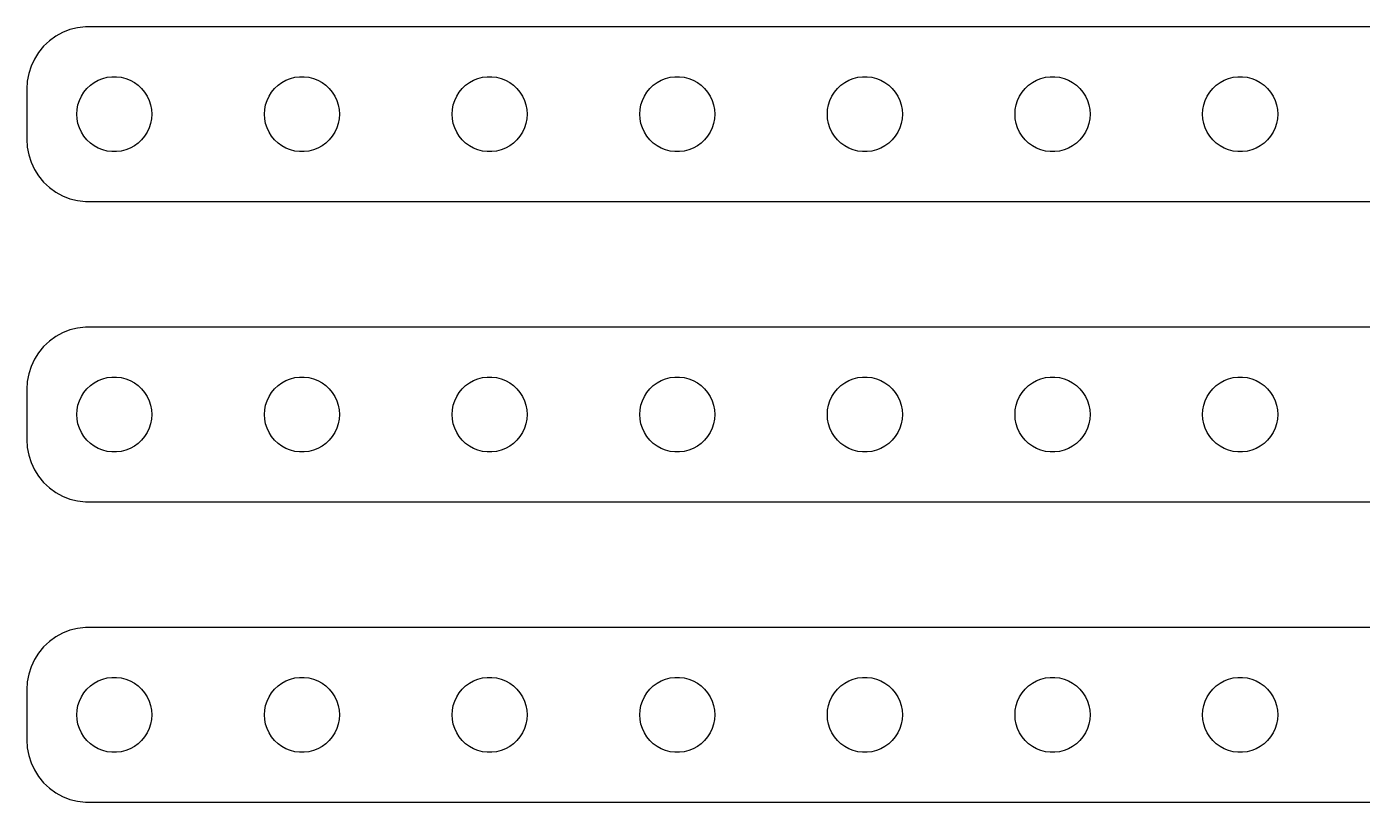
# Model space of a CAD drawing. Header units: metres. Extents: x -112 to 112, y 113 to 223.
# Drawn here: x -112 to -5.2, y 161 to 223 of the extents above; entities that cross this region are included whole.
import ezdxf

# ---------------------------------------------------------------- set-up
doc = ezdxf.new("R2010")
doc.units = ezdxf.units.M

msp = doc.modelspace()

# ---------------------------------------------------------------- linework, layer by layer
for p, q in [((-109.679, 222.222), (-110.187, 221.853)), ((-109.129, 222.524), (-109.679, 222.222)), ((-108.545, 222.755), (-109.129, 222.524)), ((-107.937, 222.911), (-108.545, 222.755)), ((-107.314, 222.99), (-107.937, 222.911)), ((107.314, 222.99), (-107.314, 222.99)), ((-110.645, 221.423), (-111.045, 220.939)), ((-110.187, 221.853), (-110.645, 221.423)), ((-111.382, 220.409), (-111.649, 219.841)), ((-111.045, 220.939), (-111.382, 220.409)), ((-111.843, 219.243), (-111.961, 218.627)), ((-111.649, 219.841), (-111.843, 219.243)), ((-105.927, 218.853), (-105.562, 218.947)), ((-105.562, 218.947), (-105.188, 218.994)), ((-105.188, 218.994), (-104.812, 218.994)), ((-104.812, 218.994), (-104.438, 218.947)), ((-104.438, 218.947), (-104.073, 218.853)), ((-90.927, 218.853), (-90.5621, 218.947)), ((-90.5621, 218.947), (-90.1884, 218.994)), ((-90.1884, 218.994), (-89.8116, 218.994)), ((-89.8116, 218.994), (-89.4379, 218.947)), ((-89.4379, 218.947), (-89.073, 218.853)), ((-75.927, 218.853), (-75.5621, 218.947)), ((-75.5621, 218.947), (-75.1884, 218.994)), ((-75.1884, 218.994), (-74.8116, 218.994)), ((-74.8116, 218.994), (-74.4379, 218.947)), ((-74.4379, 218.947), (-74.073, 218.853)), ((-60.927, 218.853), (-60.5621, 218.947)), ((-60.5621, 218.947), (-60.1884, 218.994)), ((-60.1884, 218.994), (-59.8116, 218.994)), ((-59.8116, 218.994), (-59.4379, 218.947)), ((-59.4379, 218.947), (-59.0729, 218.853)), ((-45.927, 218.853), (-45.5621, 218.947)), ((-45.5621, 218.947), (-45.1884, 218.994)), ((-45.1884, 218.994), (-44.8116, 218.994)), ((-44.8116, 218.994), (-44.4379, 218.947)), ((-44.4379, 218.947), (-44.0729, 218.853)), ((-30.927, 218.853), (-30.5621, 218.947)), ((-30.5621, 218.947), (-30.1884, 218.994)), ((-30.1884, 218.994), (-29.8116, 218.994)), ((-29.8116, 218.994), (-29.4379, 218.947)), ((-29.4379, 218.947), (-29.0729, 218.853)), ((-15.927, 218.853), (-15.5621, 218.947)), ((-15.5621, 218.947), (-15.1884, 218.994)), ((-15.1884, 218.994), (-14.8116, 218.994)), ((-14.8116, 218.994), (-14.4379, 218.947)), ((-14.4379, 218.947), (-14.0729, 218.853)), ((-111.961, 218.627), (-112, 218)), ((-112, 218), (-112, 214)), ((-107.427, 217.763), (-107.187, 218.054)), ((-107.187, 218.054), (-106.912, 218.312)), ((-106.912, 218.312), (-106.607, 218.533)), ((-106.607, 218.533), (-106.277, 218.714)), ((-106.277, 218.714), (-105.927, 218.853)), ((-104.073, 218.853), (-103.723, 218.714)), ((-103.723, 218.714), (-103.393, 218.533)), ((-103.393, 218.533), (-103.088, 218.312)), ((-103.088, 218.312), (-102.813, 218.054)), ((-102.813, 218.054), (-102.573, 217.763)), ((-92.427, 217.763), (-92.1869, 218.054)), ((-92.1869, 218.054), (-91.9123, 218.312)), ((-91.9123, 218.312), (-91.6075, 218.533)), ((-91.6075, 218.533), (-91.2773, 218.714)), ((-91.2773, 218.714), (-90.927, 218.853)), ((-89.073, 218.853), (-88.7227, 218.714)), ((-88.7227, 218.714), (-88.3925, 218.533)), ((-88.3925, 218.533), (-88.0877, 218.312)), ((-88.0877, 218.312), (-87.8131, 218.054)), ((-87.8131, 218.054), (-87.573, 217.763)), ((-77.427, 217.763), (-77.1869, 218.054)), ((-77.1869, 218.054), (-76.9123, 218.312)), ((-76.9123, 218.312), (-76.6075, 218.533)), ((-76.6075, 218.533), (-76.2773, 218.714)), ((-76.2773, 218.714), (-75.927, 218.853)), ((-74.073, 218.853), (-73.7227, 218.714)), ((-73.7227, 218.714), (-73.3925, 218.533)), ((-73.3925, 218.533), (-73.0877, 218.312)), ((-73.0877, 218.312), (-72.8131, 218.054)), ((-72.8131, 218.054), (-72.573, 217.763)), ((-62.427, 217.763), (-62.1869, 218.054)), ((-62.1869, 218.054), (-61.9123, 218.312)), ((-61.9123, 218.312), (-61.6075, 218.533)), ((-61.6075, 218.533), (-61.2773, 218.714)), ((-61.2773, 218.714), (-60.927, 218.853)), ((-59.0729, 218.853), (-58.7227, 218.714)), ((-58.7227, 218.714), (-58.3925, 218.533)), ((-58.3925, 218.533), (-58.0877, 218.312)), ((-58.0877, 218.312), (-57.8131, 218.054)), ((-57.8131, 218.054), (-57.5729, 217.763)), ((-47.427, 217.763), (-47.1869, 218.054)), ((-47.1869, 218.054), (-46.9123, 218.312)), ((-46.9123, 218.312), (-46.6075, 218.533)), ((-46.6075, 218.533), (-46.2773, 218.714)), ((-46.2773, 218.714), (-45.927, 218.853)), ((-44.0729, 218.853), (-43.7227, 218.714)), ((-43.7227, 218.714), (-43.3925, 218.533)), ((-43.3925, 218.533), (-43.0877, 218.312)), ((-43.0877, 218.312), (-42.8131, 218.054)), ((-42.8131, 218.054), (-42.5729, 217.763)), ((-32.427, 217.763), (-32.1869, 218.054)), ((-32.1869, 218.054), (-31.9123, 218.312)), ((-31.9123, 218.312), (-31.6075, 218.533)), ((-31.6075, 218.533), (-31.2773, 218.714)), ((-31.2773, 218.714), (-30.927, 218.853)), ((-29.0729, 218.853), (-28.7227, 218.714)), ((-28.7227, 218.714), (-28.3925, 218.533)), ((-28.3925, 218.533), (-28.0877, 218.312)), ((-28.0877, 218.312), (-27.8131, 218.054)), ((-27.8131, 218.054), (-27.5729, 217.763)), ((-17.427, 217.763), (-17.1869, 218.054)), ((-17.1869, 218.054), (-16.9123, 218.312)), ((-16.9123, 218.312), (-16.6075, 218.533)), ((-16.6075, 218.533), (-16.2773, 218.714)), ((-16.2773, 218.714), (-15.927, 218.853)), ((-14.0729, 218.853), (-13.7227, 218.714)), ((-13.7227, 218.714), (-13.3925, 218.533)), ((-13.3925, 218.533), (-13.0877, 218.312)), ((-13.0877, 218.312), (-12.8131, 218.054)), ((-12.8131, 218.054), (-12.5729, 217.763)), ((-107.976, 216.376), (-107.906, 216.746)), ((-107.906, 216.746), (-107.789, 217.104)), ((-107.789, 217.104), (-107.629, 217.445)), ((-107.629, 217.445), (-107.427, 217.763)), ((-102.573, 217.763), (-102.371, 217.445)), ((-102.371, 217.445), (-102.211, 217.104)), ((-102.211, 217.104), (-102.094, 216.746)), ((-102.094, 216.746), (-102.024, 216.376)), ((-92.9763, 216.376), (-92.9057, 216.746)), ((-92.9057, 216.746), (-92.7893, 217.104)), ((-92.7893, 217.104), (-92.6289, 217.445)), ((-92.6289, 217.445), (-92.427, 217.763)), ((-87.573, 217.763), (-87.3711, 217.445)), ((-87.3711, 217.445), (-87.2107, 217.104)), ((-87.2107, 217.104), (-87.0943, 216.746)), ((-87.0943, 216.746), (-87.0237, 216.376)), ((-77.9763, 216.376), (-77.9057, 216.746)), ((-77.9057, 216.746), (-77.7893, 217.104)), ((-77.7893, 217.104), (-77.6289, 217.445)), ((-77.6289, 217.445), (-77.427, 217.763)), ((-72.573, 217.763), (-72.3711, 217.445)), ((-72.3711, 217.445), (-72.2107, 217.104)), ((-72.2107, 217.104), (-72.0943, 216.746)), ((-72.0943, 216.746), (-72.0237, 216.376)), ((-62.9763, 216.376), (-62.9057, 216.746)), ((-62.9057, 216.746), (-62.7893, 217.104)), ((-62.7893, 217.104), (-62.6289, 217.445)), ((-62.6289, 217.445), (-62.427, 217.763)), ((-57.5729, 217.763), (-57.3711, 217.445)), ((-57.3711, 217.445), (-57.2107, 217.104)), ((-57.2107, 217.104), (-57.0942, 216.746)), ((-57.0942, 216.746), (-57.0237, 216.376)), ((-47.9763, 216.376), (-47.9057, 216.746)), ((-47.9057, 216.746), (-47.7893, 217.104)), ((-47.7893, 217.104), (-47.6289, 217.445)), ((-47.6289, 217.445), (-47.427, 217.763)), ((-42.5729, 217.763), (-42.3711, 217.445)), ((-42.3711, 217.445), (-42.2107, 217.104)), ((-42.2107, 217.104), (-42.0942, 216.746)), ((-42.0942, 216.746), (-42.0237, 216.376)), ((-32.9763, 216.376), (-32.9057, 216.746)), ((-32.9057, 216.746), (-32.7893, 217.104)), ((-32.7893, 217.104), (-32.6289, 217.445)), ((-32.6289, 217.445), (-32.427, 217.763)), ((-27.5729, 217.763), (-27.3711, 217.445)), ((-27.3711, 217.445), (-27.2107, 217.104)), ((-27.2107, 217.104), (-27.0942, 216.746)), ((-27.0942, 216.746), (-27.0237, 216.376)), ((-17.9763, 216.376), (-17.9057, 216.746)), ((-17.9057, 216.746), (-17.7893, 217.104)), ((-17.7893, 217.104), (-17.6289, 217.445)), ((-17.6289, 217.445), (-17.427, 217.763)), ((-12.5729, 217.763), (-12.3711, 217.445)), ((-12.3711, 217.445), (-12.2107, 217.104)), ((-12.2107, 217.104), (-12.0942, 216.746)), ((-12.0942, 216.746), (-12.0237, 216.376)), ((-108, 216), (-107.976, 216.376)), ((-107.976, 215.624), (-108, 216)), ((-102.024, 216.376), (-102, 216)), ((-102, 216), (-102.024, 215.624)), ((-93, 216), (-92.9763, 216.376)), ((-92.9763, 215.624), (-93, 216)), ((-87.0237, 216.376), (-87, 216)), ((-87, 216), (-87.0237, 215.624)), ((-78, 216), (-77.9763, 216.376)), ((-77.9763, 215.624), (-78, 216)), ((-72.0237, 216.376), (-72, 216)), ((-72, 216), (-72.0237, 215.624)), ((-63, 216), (-62.9763, 216.376)), ((-62.9763, 215.624), (-63, 216)), ((-57.0237, 216.376), (-57, 216)), ((-57, 216), (-57.0237, 215.624)), ((-48, 216), (-47.9763, 216.376)), ((-47.9763, 215.624), (-48, 216)), ((-42.0237, 216.376), (-42, 216)), ((-42, 216), (-42.0237, 215.624)), ((-33, 216), (-32.9763, 216.376)), ((-32.9763, 215.624), (-33, 216)), ((-27.0237, 216.376), (-27, 216)), ((-27, 216), (-27.0237, 215.624)), ((-18, 216), (-17.9763, 216.376)), ((-17.9763, 215.624), (-18, 216)), ((-12.0237, 216.376), (-12, 216)), ((-12, 216), (-12.0237, 215.624)), ((-107.906, 215.254), (-107.976, 215.624)), ((-107.789, 214.896), (-107.906, 215.254)), ((-107.629, 214.555), (-107.789, 214.896)), ((-102.211, 214.896), (-102.371, 214.555)), ((-102.094, 215.254), (-102.211, 214.896)), ((-102.024, 215.624), (-102.094, 215.254)), ((-92.9057, 215.254), (-92.9763, 215.624)), ((-92.7893, 214.896), (-92.9057, 215.254)), ((-92.6289, 214.555), (-92.7893, 214.896)), ((-87.2107, 214.896), (-87.3711, 214.555)), ((-87.0943, 215.254), (-87.2107, 214.896)), ((-87.0237, 215.624), (-87.0943, 215.254)), ((-77.9057, 215.254), (-77.9763, 215.624)), ((-77.7893, 214.896), (-77.9057, 215.254)), ((-77.6289, 214.555), (-77.7893, 214.896)), ((-72.2107, 214.896), (-72.3711, 214.555)), ((-72.0943, 215.254), (-72.2107, 214.896)), ((-72.0237, 215.624), (-72.0943, 215.254)), ((-62.9057, 215.254), (-62.9763, 215.624)), ((-62.7893, 214.896), (-62.9057, 215.254)), ((-62.6289, 214.555), (-62.7893, 214.896)), ((-57.2107, 214.896), (-57.3711, 214.555)), ((-57.0942, 215.254), (-57.2107, 214.896)), ((-57.0237, 215.624), (-57.0942, 215.254)), ((-47.9057, 215.254), (-47.9763, 215.624)), ((-47.7893, 214.896), (-47.9057, 215.254)), ((-47.6289, 214.555), (-47.7893, 214.896)), ((-42.2107, 214.896), (-42.3711, 214.555)), ((-42.0942, 215.254), (-42.2107, 214.896)), ((-42.0237, 215.624), (-42.0942, 215.254)), ((-32.9057, 215.254), (-32.9763, 215.624)), ((-32.7893, 214.896), (-32.9057, 215.254)), ((-32.6289, 214.555), (-32.7893, 214.896)), ((-27.2107, 214.896), (-27.3711, 214.555)), ((-27.0942, 215.254), (-27.2107, 214.896)), ((-27.0237, 215.624), (-27.0942, 215.254)), ((-17.9057, 215.254), (-17.9763, 215.624)), ((-17.7893, 214.896), (-17.9057, 215.254)), ((-17.6289, 214.555), (-17.7893, 214.896)), ((-12.2107, 214.896), (-12.3711, 214.555)), ((-12.0942, 215.254), (-12.2107, 214.896)), ((-12.0237, 215.624), (-12.0942, 215.254)), ((-112, 214), (-111.961, 213.373)), ((-107.427, 214.237), (-107.629, 214.555)), ((-107.187, 213.946), (-107.427, 214.237)), ((-106.912, 213.688), (-107.187, 213.946)), ((-106.607, 213.467), (-106.912, 213.688)), ((-103.088, 213.688), (-103.393, 213.467)), ((-102.813, 213.946), (-103.088, 213.688)), ((-102.573, 214.237), (-102.813, 213.946)), ((-102.371, 214.555), (-102.573, 214.237)), ((-92.427, 214.237), (-92.6289, 214.555)), ((-92.1869, 213.946), (-92.427, 214.237)), ((-91.9123, 213.688), (-92.1869, 213.946)), ((-91.6075, 213.467), (-91.9123, 213.688)), ((-88.0877, 213.688), (-88.3925, 213.467)), ((-87.8131, 213.946), (-88.0877, 213.688)), ((-87.573, 214.237), (-87.8131, 213.946)), ((-87.3711, 214.555), (-87.573, 214.237)), ((-77.427, 214.237), (-77.6289, 214.555)), ((-77.1869, 213.946), (-77.427, 214.237)), ((-76.9123, 213.688), (-77.1869, 213.946)), ((-76.6075, 213.467), (-76.9123, 213.688)), ((-73.0877, 213.688), (-73.3925, 213.467)), ((-72.8131, 213.946), (-73.0877, 213.688)), ((-72.573, 214.237), (-72.8131, 213.946)), ((-72.3711, 214.555), (-72.573, 214.237)), ((-62.427, 214.237), (-62.6289, 214.555)), ((-62.1869, 213.946), (-62.427, 214.237)), ((-61.9123, 213.688), (-62.1869, 213.946)), ((-61.6075, 213.467), (-61.9123, 213.688)), ((-58.0877, 213.688), (-58.3925, 213.467)), ((-57.8131, 213.946), (-58.0877, 213.688)), ((-57.5729, 214.237), (-57.8131, 213.946)), ((-57.3711, 214.555), (-57.5729, 214.237)), ((-47.427, 214.237), (-47.6289, 214.555)), ((-47.1869, 213.946), (-47.427, 214.237)), ((-46.9123, 213.688), (-47.1869, 213.946)), ((-46.6075, 213.467), (-46.9123, 213.688)), ((-43.0877, 213.688), (-43.3925, 213.467)), ((-42.8131, 213.946), (-43.0877, 213.688)), ((-42.5729, 214.237), (-42.8131, 213.946)), ((-42.3711, 214.555), (-42.5729, 214.237)), ((-32.427, 214.237), (-32.6289, 214.555)), ((-32.1869, 213.946), (-32.427, 214.237)), ((-31.9123, 213.688), (-32.1869, 213.946)), ((-31.6075, 213.467), (-31.9123, 213.688)), ((-28.0877, 213.688), (-28.3925, 213.467)), ((-27.8131, 213.946), (-28.0877, 213.688)), ((-27.5729, 214.237), (-27.8131, 213.946)), ((-27.3711, 214.555), (-27.5729, 214.237)), ((-17.427, 214.237), (-17.6289, 214.555)), ((-17.1869, 213.946), (-17.427, 214.237)), ((-16.9123, 213.688), (-17.1869, 213.946)), ((-16.6075, 213.467), (-16.9123, 213.688)), ((-13.0877, 213.688), (-13.3925, 213.467)), ((-12.8131, 213.946), (-13.0877, 213.688)), ((-12.5729, 214.237), (-12.8131, 213.946)), ((-12.3711, 214.555), (-12.5729, 214.237)), ((-111.961, 213.373), (-111.843, 212.757)), ((-111.843, 212.757), (-111.649, 212.159)), ((-106.277, 213.286), (-106.607, 213.467)), ((-105.927, 213.147), (-106.277, 213.286)), ((-105.562, 213.053), (-105.927, 213.147)), ((-105.188, 213.006), (-105.562, 213.053)), ((-104.812, 213.006), (-105.188, 213.006)), ((-104.438, 213.053), (-104.812, 213.006)), ((-104.073, 213.147), (-104.438, 213.053)), ((-103.723, 213.286), (-104.073, 213.147)), ((-103.393, 213.467), (-103.723, 213.286)), ((-91.2773, 213.286), (-91.6075, 213.467)), ((-90.927, 213.147), (-91.2773, 213.286)), ((-90.5621, 213.053), (-90.927, 213.147)), ((-90.1884, 213.006), (-90.5621, 213.053)), ((-89.8116, 213.006), (-90.1884, 213.006)), ((-89.4379, 213.053), (-89.8116, 213.006)), ((-89.073, 213.147), (-89.4379, 213.053)), ((-88.7227, 213.286), (-89.073, 213.147)), ((-88.3925, 213.467), (-88.7227, 213.286)), ((-76.2773, 213.286), (-76.6075, 213.467)), ((-75.927, 213.147), (-76.2773, 213.286)), ((-75.5621, 213.053), (-75.927, 213.147)), ((-75.1884, 213.006), (-75.5621, 213.053)), ((-74.8116, 213.006), (-75.1884, 213.006)), ((-74.4379, 213.053), (-74.8116, 213.006)), ((-74.073, 213.147), (-74.4379, 213.053)), ((-73.7227, 213.286), (-74.073, 213.147)), ((-73.3925, 213.467), (-73.7227, 213.286)), ((-61.2773, 213.286), (-61.6075, 213.467)), ((-60.927, 213.147), (-61.2773, 213.286)), ((-60.5621, 213.053), (-60.927, 213.147)), ((-60.1884, 213.006), (-60.5621, 213.053)), ((-59.8116, 213.006), (-60.1884, 213.006)), ((-59.4379, 213.053), (-59.8116, 213.006)), ((-59.0729, 213.147), (-59.4379, 213.053)), ((-58.7227, 213.286), (-59.0729, 213.147)), ((-58.3925, 213.467), (-58.7227, 213.286)), ((-46.2773, 213.286), (-46.6075, 213.467)), ((-45.927, 213.147), (-46.2773, 213.286)), ((-45.5621, 213.053), (-45.927, 213.147)), ((-45.1884, 213.006), (-45.5621, 213.053)), ((-44.8116, 213.006), (-45.1884, 213.006)), ((-44.4379, 213.053), (-44.8116, 213.006)), ((-44.0729, 213.147), (-44.4379, 213.053)), ((-43.7227, 213.286), (-44.0729, 213.147)), ((-43.3925, 213.467), (-43.7227, 213.286)), ((-31.2773, 213.286), (-31.6075, 213.467)), ((-30.927, 213.147), (-31.2773, 213.286)), ((-30.5621, 213.053), (-30.927, 213.147)), ((-30.1884, 213.006), (-30.5621, 213.053)), ((-29.8116, 213.006), (-30.1884, 213.006)), ((-29.4379, 213.053), (-29.8116, 213.006)), ((-29.0729, 213.147), (-29.4379, 213.053)), ((-28.7227, 213.286), (-29.0729, 213.147)), ((-28.3925, 213.467), (-28.7227, 213.286)), ((-16.2773, 213.286), (-16.6075, 213.467)), ((-15.927, 213.147), (-16.2773, 213.286)), ((-15.5621, 213.053), (-15.927, 213.147)), ((-15.1884, 213.006), (-15.5621, 213.053)), ((-14.8116, 213.006), (-15.1884, 213.006)), ((-14.4379, 213.053), (-14.8116, 213.006)), ((-14.0729, 213.147), (-14.4379, 213.053)), ((-13.7227, 213.286), (-14.0729, 213.147)), ((-13.3925, 213.467), (-13.7227, 213.286)), ((-111.649, 212.159), (-111.382, 211.591)), ((-111.382, 211.591), (-111.045, 211.061)), ((-111.045, 211.061), (-110.645, 210.577)), ((-110.645, 210.577), (-110.187, 210.147)), ((-110.187, 210.147), (-109.679, 209.778)), ((-109.679, 209.778), (-109.129, 209.476)), ((-109.129, 209.476), (-108.545, 209.245)), ((-108.545, 209.245), (-107.937, 209.089)), ((-107.937, 209.089), (-107.314, 209.01)), ((-107.314, 209.01), (107.314, 209.01)), ((-108.545, 198.755), (-109.129, 198.524)), ((-107.937, 198.911), (-108.545, 198.755)), ((-107.314, 198.99), (-107.937, 198.911)), ((107.314, 198.99), (-107.314, 198.99)), ((-110.187, 197.853), (-110.645, 197.423)), ((-109.679, 198.222), (-110.187, 197.853)), ((-109.129, 198.524), (-109.679, 198.222)), ((-111.045, 196.939), (-111.382, 196.409)), ((-110.645, 197.423), (-111.045, 196.939)), ((-111.649, 195.841), (-111.843, 195.243)), ((-111.382, 196.409), (-111.649, 195.841)), ((-111.961, 194.627), (-112, 194)), ((-111.843, 195.243), (-111.961, 194.627)), ((-107.187, 194.054), (-106.912, 194.312)), ((-106.912, 194.312), (-106.607, 194.533)), ((-106.607, 194.533), (-106.277, 194.714)), ((-106.277, 194.714), (-105.927, 194.853)), ((-105.927, 194.853), (-105.562, 194.947)), ((-105.562, 194.947), (-105.188, 194.994)), ((-105.188, 194.994), (-104.812, 194.994)), ((-104.812, 194.994), (-104.438, 194.947)), ((-104.438, 194.947), (-104.073, 194.853)), ((-104.073, 194.853), (-103.723, 194.714)), ((-103.723, 194.714), (-103.393, 194.533)), ((-103.393, 194.533), (-103.088, 194.312)), ((-103.088, 194.312), (-102.813, 194.054)), ((-92.1869, 194.054), (-91.9123, 194.312)), ((-91.9123, 194.312), (-91.6075, 194.533)), ((-91.6075, 194.533), (-91.2773, 194.714)), ((-91.2773, 194.714), (-90.927, 194.853)), ((-90.927, 194.853), (-90.5621, 194.947)), ((-90.5621, 194.947), (-90.1884, 194.994)), ((-90.1884, 194.994), (-89.8116, 194.994)), ((-89.8116, 194.994), (-89.4379, 194.947)), ((-89.4379, 194.947), (-89.073, 194.853)), ((-89.073, 194.853), (-88.7227, 194.714)), ((-88.7227, 194.714), (-88.3925, 194.533)), ((-88.3925, 194.533), (-88.0877, 194.312)), ((-88.0877, 194.312), (-87.8131, 194.054)), ((-77.1869, 194.054), (-76.9123, 194.312)), ((-76.9123, 194.312), (-76.6075, 194.533)), ((-76.6075, 194.533), (-76.2773, 194.714)), ((-76.2773, 194.714), (-75.927, 194.853)), ((-75.927, 194.853), (-75.5621, 194.947)), ((-75.5621, 194.947), (-75.1884, 194.994)), ((-75.1884, 194.994), (-74.8116, 194.994)), ((-74.8116, 194.994), (-74.4379, 194.947)), ((-74.4379, 194.947), (-74.073, 194.853)), ((-74.073, 194.853), (-73.7227, 194.714)), ((-73.7227, 194.714), (-73.3925, 194.533)), ((-73.3925, 194.533), (-73.0877, 194.312)), ((-73.0877, 194.312), (-72.8131, 194.054)), ((-62.1869, 194.054), (-61.9123, 194.312)), ((-61.9123, 194.312), (-61.6075, 194.533)), ((-61.6075, 194.533), (-61.2773, 194.714)), ((-61.2773, 194.714), (-60.927, 194.853)), ((-60.927, 194.853), (-60.5621, 194.947)), ((-60.5621, 194.947), (-60.1884, 194.994)), ((-60.1884, 194.994), (-59.8116, 194.994)), ((-59.8116, 194.994), (-59.4379, 194.947)), ((-59.4379, 194.947), (-59.0729, 194.853)), ((-59.0729, 194.853), (-58.7227, 194.714)), ((-58.7227, 194.714), (-58.3925, 194.533)), ((-58.3925, 194.533), (-58.0877, 194.312)), ((-58.0877, 194.312), (-57.8131, 194.054)), ((-47.1869, 194.054), (-46.9123, 194.312)), ((-46.9123, 194.312), (-46.6075, 194.533)), ((-46.6075, 194.533), (-46.2773, 194.714)), ((-46.2773, 194.714), (-45.927, 194.853)), ((-45.927, 194.853), (-45.5621, 194.947)), ((-45.5621, 194.947), (-45.1884, 194.994)), ((-45.1884, 194.994), (-44.8116, 194.994)), ((-44.8116, 194.994), (-44.4379, 194.947)), ((-44.4379, 194.947), (-44.0729, 194.853)), ((-44.0729, 194.853), (-43.7227, 194.714)), ((-43.7227, 194.714), (-43.3925, 194.533)), ((-43.3925, 194.533), (-43.0877, 194.312)), ((-43.0877, 194.312), (-42.8131, 194.054)), ((-32.1869, 194.054), (-31.9123, 194.312)), ((-31.9123, 194.312), (-31.6075, 194.533)), ((-31.6075, 194.533), (-31.2773, 194.714)), ((-31.2773, 194.714), (-30.927, 194.853)), ((-30.927, 194.853), (-30.5621, 194.947)), ((-30.5621, 194.947), (-30.1884, 194.994)), ((-30.1884, 194.994), (-29.8116, 194.994)), ((-29.8116, 194.994), (-29.4379, 194.947)), ((-29.4379, 194.947), (-29.0729, 194.853)), ((-29.0729, 194.853), (-28.7227, 194.714)), ((-28.7227, 194.714), (-28.3925, 194.533)), ((-28.3925, 194.533), (-28.0877, 194.312)), ((-28.0877, 194.312), (-27.8131, 194.054)), ((-17.1869, 194.054), (-16.9123, 194.312)), ((-16.9123, 194.312), (-16.6075, 194.533)), ((-16.6075, 194.533), (-16.2773, 194.714)), ((-16.2773, 194.714), (-15.927, 194.853)), ((-15.927, 194.853), (-15.5621, 194.947)), ((-15.5621, 194.947), (-15.1884, 194.994)), ((-15.1884, 194.994), (-14.8116, 194.994)), ((-14.8116, 194.994), (-14.4379, 194.947)), ((-14.4379, 194.947), (-14.0729, 194.853)), ((-14.0729, 194.853), (-13.7227, 194.714)), ((-13.7227, 194.714), (-13.3925, 194.533)), ((-13.3925, 194.533), (-13.0877, 194.312)), ((-13.0877, 194.312), (-12.8131, 194.054)), ((-112, 194), (-112, 190)), ((-107.789, 193.104), (-107.629, 193.445)), ((-107.629, 193.445), (-107.427, 193.763)), ((-107.427, 193.763), (-107.187, 194.054)), ((-102.813, 194.054), (-102.573, 193.763)), ((-102.573, 193.763), (-102.371, 193.445)), ((-102.371, 193.445), (-102.211, 193.104)), ((-92.7893, 193.104), (-92.6289, 193.445)), ((-92.6289, 193.445), (-92.427, 193.763)), ((-92.427, 193.763), (-92.1869, 194.054)), ((-87.8131, 194.054), (-87.573, 193.763)), ((-87.573, 193.763), (-87.3711, 193.445)), ((-87.3711, 193.445), (-87.2107, 193.104)), ((-77.7893, 193.104), (-77.6289, 193.445)), ((-77.6289, 193.445), (-77.427, 193.763)), ((-77.427, 193.763), (-77.1869, 194.054)), ((-72.8131, 194.054), (-72.573, 193.763)), ((-72.573, 193.763), (-72.3711, 193.445)), ((-72.3711, 193.445), (-72.2107, 193.104)), ((-62.7893, 193.104), (-62.6289, 193.445)), ((-62.6289, 193.445), (-62.427, 193.763)), ((-62.427, 193.763), (-62.1869, 194.054)), ((-57.8131, 194.054), (-57.5729, 193.763)), ((-57.5729, 193.763), (-57.3711, 193.445)), ((-57.3711, 193.445), (-57.2107, 193.104)), ((-47.7893, 193.104), (-47.6289, 193.445)), ((-47.6289, 193.445), (-47.427, 193.763)), ((-47.427, 193.763), (-47.1869, 194.054)), ((-42.8131, 194.054), (-42.5729, 193.763)), ((-42.5729, 193.763), (-42.3711, 193.445)), ((-42.3711, 193.445), (-42.2107, 193.104)), ((-32.7893, 193.104), (-32.6289, 193.445)), ((-32.6289, 193.445), (-32.427, 193.763)), ((-32.427, 193.763), (-32.1869, 194.054)), ((-27.8131, 194.054), (-27.5729, 193.763)), ((-27.5729, 193.763), (-27.3711, 193.445)), ((-27.3711, 193.445), (-27.2107, 193.104)), ((-17.7893, 193.104), (-17.6289, 193.445)), ((-17.6289, 193.445), (-17.427, 193.763)), ((-17.427, 193.763), (-17.1869, 194.054)), ((-12.8131, 194.054), (-12.5729, 193.763)), ((-12.5729, 193.763), (-12.3711, 193.445)), ((-12.3711, 193.445), (-12.2107, 193.104)), ((-108, 192), (-107.976, 192.376)), ((-107.976, 192.376), (-107.906, 192.746)), ((-107.906, 192.746), (-107.789, 193.104)), ((-102.211, 193.104), (-102.094, 192.746)), ((-102.094, 192.746), (-102.024, 192.376)), ((-102.024, 192.376), (-102, 192)), ((-93, 192), (-92.9763, 192.376)), ((-92.9763, 192.376), (-92.9057, 192.746)), ((-92.9057, 192.746), (-92.7893, 193.104)), ((-87.2107, 193.104), (-87.0943, 192.746)), ((-87.0943, 192.746), (-87.0237, 192.376)), ((-87.0237, 192.376), (-87, 192)), ((-78, 192), (-77.9763, 192.376)), ((-77.9763, 192.376), (-77.9057, 192.746)), ((-77.9057, 192.746), (-77.7893, 193.104)), ((-72.2107, 193.104), (-72.0943, 192.746)), ((-72.0943, 192.746), (-72.0237, 192.376)), ((-72.0237, 192.376), (-72, 192)), ((-63, 192), (-62.9763, 192.376)), ((-62.9763, 192.376), (-62.9057, 192.746)), ((-62.9057, 192.746), (-62.7893, 193.104)), ((-57.2107, 193.104), (-57.0942, 192.746)), ((-57.0942, 192.746), (-57.0237, 192.376)), ((-57.0237, 192.376), (-57, 192)), ((-48, 192), (-47.9763, 192.376)), ((-47.9763, 192.376), (-47.9057, 192.746)), ((-47.9057, 192.746), (-47.7893, 193.104)), ((-42.2107, 193.104), (-42.0942, 192.746)), ((-42.0942, 192.746), (-42.0237, 192.376)), ((-42.0237, 192.376), (-42, 192)), ((-33, 192), (-32.9763, 192.376)), ((-32.9763, 192.376), (-32.9057, 192.746)), ((-32.9057, 192.746), (-32.7893, 193.104)), ((-27.2107, 193.104), (-27.0942, 192.746)), ((-27.0942, 192.746), (-27.0237, 192.376)), ((-27.0237, 192.376), (-27, 192)), ((-18, 192), (-17.9763, 192.376)), ((-17.9763, 192.376), (-17.9057, 192.746)), ((-17.9057, 192.746), (-17.7893, 193.104)), ((-12.2107, 193.104), (-12.0942, 192.746)), ((-12.0942, 192.746), (-12.0237, 192.376)), ((-12.0237, 192.376), (-12, 192)), ((-107.976, 191.624), (-108, 192)), ((-107.906, 191.254), (-107.976, 191.624)), ((-107.789, 190.896), (-107.906, 191.254)), ((-102.094, 191.254), (-102.211, 190.896)), ((-102.024, 191.624), (-102.094, 191.254)), ((-102, 192), (-102.024, 191.624)), ((-92.9763, 191.624), (-93, 192)), ((-92.9057, 191.254), (-92.9763, 191.624)), ((-92.7893, 190.896), (-92.9057, 191.254)), ((-87.0943, 191.254), (-87.2107, 190.896)), ((-87.0237, 191.624), (-87.0943, 191.254)), ((-87, 192), (-87.0237, 191.624)), ((-77.9763, 191.624), (-78, 192)), ((-77.9057, 191.254), (-77.9763, 191.624)), ((-77.7893, 190.896), (-77.9057, 191.254)), ((-72.0943, 191.254), (-72.2107, 190.896)), ((-72.0237, 191.624), (-72.0943, 191.254)), ((-72, 192), (-72.0237, 191.624)), ((-62.9763, 191.624), (-63, 192)), ((-62.9057, 191.254), (-62.9763, 191.624)), ((-62.7893, 190.896), (-62.9057, 191.254)), ((-57.0942, 191.254), (-57.2107, 190.896)), ((-57.0237, 191.624), (-57.0942, 191.254)), ((-57, 192), (-57.0237, 191.624)), ((-47.9763, 191.624), (-48, 192)), ((-47.9057, 191.254), (-47.9763, 191.624)), ((-47.7893, 190.896), (-47.9057, 191.254)), ((-42.0942, 191.254), (-42.2107, 190.896)), ((-42.0237, 191.624), (-42.0942, 191.254)), ((-42, 192), (-42.0237, 191.624)), ((-32.9763, 191.624), (-33, 192)), ((-32.9057, 191.254), (-32.9763, 191.624)), ((-32.7893, 190.896), (-32.9057, 191.254)), ((-27.0942, 191.254), (-27.2107, 190.896)), ((-27.0237, 191.624), (-27.0942, 191.254)), ((-27, 192), (-27.0237, 191.624)), ((-17.9763, 191.624), (-18, 192)), ((-17.9057, 191.254), (-17.9763, 191.624)), ((-17.7893, 190.896), (-17.9057, 191.254)), ((-12.0942, 191.254), (-12.2107, 190.896)), ((-12.0237, 191.624), (-12.0942, 191.254)), ((-12, 192), (-12.0237, 191.624)), ((-107.629, 190.555), (-107.789, 190.896)), ((-107.427, 190.237), (-107.629, 190.555)), ((-107.187, 189.946), (-107.427, 190.237)), ((-102.573, 190.237), (-102.813, 189.946)), ((-102.371, 190.555), (-102.573, 190.237)), ((-102.211, 190.896), (-102.371, 190.555)), ((-92.6289, 190.555), (-92.7893, 190.896)), ((-92.427, 190.237), (-92.6289, 190.555)), ((-92.1869, 189.946), (-92.427, 190.237)), ((-87.573, 190.237), (-87.8131, 189.946)), ((-87.3711, 190.555), (-87.573, 190.237)), ((-87.2107, 190.896), (-87.3711, 190.555)), ((-77.6289, 190.555), (-77.7893, 190.896)), ((-77.427, 190.237), (-77.6289, 190.555)), ((-77.1869, 189.946), (-77.427, 190.237)), ((-72.573, 190.237), (-72.8131, 189.946)), ((-72.3711, 190.555), (-72.573, 190.237)), ((-72.2107, 190.896), (-72.3711, 190.555)), ((-62.6289, 190.555), (-62.7893, 190.896)), ((-62.427, 190.237), (-62.6289, 190.555)), ((-62.1869, 189.946), (-62.427, 190.237)), ((-57.5729, 190.237), (-57.8131, 189.946)), ((-57.3711, 190.555), (-57.5729, 190.237)), ((-57.2107, 190.896), (-57.3711, 190.555)), ((-47.6289, 190.555), (-47.7893, 190.896)), ((-47.427, 190.237), (-47.6289, 190.555)), ((-47.1869, 189.946), (-47.427, 190.237)), ((-42.5729, 190.237), (-42.8131, 189.946)), ((-42.3711, 190.555), (-42.5729, 190.237)), ((-42.2107, 190.896), (-42.3711, 190.555)), ((-32.6289, 190.555), (-32.7893, 190.896)), ((-32.427, 190.237), (-32.6289, 190.555)), ((-32.1869, 189.946), (-32.427, 190.237)), ((-27.5729, 190.237), (-27.8131, 189.946)), ((-27.3711, 190.555), (-27.5729, 190.237)), ((-27.2107, 190.896), (-27.3711, 190.555)), ((-17.6289, 190.555), (-17.7893, 190.896)), ((-17.427, 190.237), (-17.6289, 190.555)), ((-17.1869, 189.946), (-17.427, 190.237)), ((-12.5729, 190.237), (-12.8131, 189.946)), ((-12.3711, 190.555), (-12.5729, 190.237)), ((-12.2107, 190.896), (-12.3711, 190.555)), ((-112, 190), (-111.961, 189.373)), ((-111.961, 189.373), (-111.843, 188.757)), ((-106.912, 189.688), (-107.187, 189.946)), ((-106.607, 189.467), (-106.912, 189.688)), ((-106.277, 189.286), (-106.607, 189.467)), ((-105.927, 189.147), (-106.277, 189.286)), ((-105.562, 189.053), (-105.927, 189.147)), ((-105.188, 189.006), (-105.562, 189.053)), ((-104.812, 189.006), (-105.188, 189.006)), ((-104.438, 189.053), (-104.812, 189.006)), ((-104.073, 189.147), (-104.438, 189.053)), ((-103.723, 189.286), (-104.073, 189.147)), ((-103.393, 189.467), (-103.723, 189.286)), ((-103.088, 189.688), (-103.393, 189.467)), ((-102.813, 189.946), (-103.088, 189.688)), ((-91.9123, 189.688), (-92.1869, 189.946)), ((-91.6075, 189.467), (-91.9123, 189.688)), ((-91.2773, 189.286), (-91.6075, 189.467)), ((-90.927, 189.147), (-91.2773, 189.286)), ((-90.5621, 189.053), (-90.927, 189.147)), ((-90.1884, 189.006), (-90.5621, 189.053)), ((-89.8116, 189.006), (-90.1884, 189.006)), ((-89.4379, 189.053), (-89.8116, 189.006)), ((-89.073, 189.147), (-89.4379, 189.053)), ((-88.7227, 189.286), (-89.073, 189.147)), ((-88.3925, 189.467), (-88.7227, 189.286)), ((-88.0877, 189.688), (-88.3925, 189.467)), ((-87.8131, 189.946), (-88.0877, 189.688)), ((-76.9123, 189.688), (-77.1869, 189.946)), ((-76.6075, 189.467), (-76.9123, 189.688)), ((-76.2773, 189.286), (-76.6075, 189.467)), ((-75.927, 189.147), (-76.2773, 189.286)), ((-75.5621, 189.053), (-75.927, 189.147)), ((-75.1884, 189.006), (-75.5621, 189.053)), ((-74.8116, 189.006), (-75.1884, 189.006)), ((-74.4379, 189.053), (-74.8116, 189.006)), ((-74.073, 189.147), (-74.4379, 189.053)), ((-73.7227, 189.286), (-74.073, 189.147)), ((-73.3925, 189.467), (-73.7227, 189.286)), ((-73.0877, 189.688), (-73.3925, 189.467)), ((-72.8131, 189.946), (-73.0877, 189.688)), ((-61.9123, 189.688), (-62.1869, 189.946)), ((-61.6075, 189.467), (-61.9123, 189.688)), ((-61.2773, 189.286), (-61.6075, 189.467)), ((-60.927, 189.147), (-61.2773, 189.286)), ((-60.5621, 189.053), (-60.927, 189.147)), ((-60.1884, 189.006), (-60.5621, 189.053)), ((-59.8116, 189.006), (-60.1884, 189.006)), ((-59.4379, 189.053), (-59.8116, 189.006)), ((-59.0729, 189.147), (-59.4379, 189.053)), ((-58.7227, 189.286), (-59.0729, 189.147)), ((-58.3925, 189.467), (-58.7227, 189.286)), ((-58.0877, 189.688), (-58.3925, 189.467)), ((-57.8131, 189.946), (-58.0877, 189.688)), ((-46.9123, 189.688), (-47.1869, 189.946)), ((-46.6075, 189.467), (-46.9123, 189.688)), ((-46.2773, 189.286), (-46.6075, 189.467)), ((-45.927, 189.147), (-46.2773, 189.286)), ((-45.5621, 189.053), (-45.927, 189.147)), ((-45.1884, 189.006), (-45.5621, 189.053)), ((-44.8116, 189.006), (-45.1884, 189.006)), ((-44.4379, 189.053), (-44.8116, 189.006)), ((-44.0729, 189.147), (-44.4379, 189.053)), ((-43.7227, 189.286), (-44.0729, 189.147)), ((-43.3925, 189.467), (-43.7227, 189.286)), ((-43.0877, 189.688), (-43.3925, 189.467)), ((-42.8131, 189.946), (-43.0877, 189.688)), ((-31.9123, 189.688), (-32.1869, 189.946)), ((-31.6075, 189.467), (-31.9123, 189.688)), ((-31.2773, 189.286), (-31.6075, 189.467)), ((-30.927, 189.147), (-31.2773, 189.286)), ((-30.5621, 189.053), (-30.927, 189.147)), ((-30.1884, 189.006), (-30.5621, 189.053)), ((-29.8116, 189.006), (-30.1884, 189.006)), ((-29.4379, 189.053), (-29.8116, 189.006)), ((-29.0729, 189.147), (-29.4379, 189.053)), ((-28.7227, 189.286), (-29.0729, 189.147)), ((-28.3925, 189.467), (-28.7227, 189.286)), ((-28.0877, 189.688), (-28.3925, 189.467)), ((-27.8131, 189.946), (-28.0877, 189.688)), ((-16.9123, 189.688), (-17.1869, 189.946)), ((-16.6075, 189.467), (-16.9123, 189.688)), ((-16.2773, 189.286), (-16.6075, 189.467)), ((-15.927, 189.147), (-16.2773, 189.286)), ((-15.5621, 189.053), (-15.927, 189.147)), ((-15.1884, 189.006), (-15.5621, 189.053)), ((-14.8116, 189.006), (-15.1884, 189.006)), ((-14.4379, 189.053), (-14.8116, 189.006)), ((-14.0729, 189.147), (-14.4379, 189.053)), ((-13.7227, 189.286), (-14.0729, 189.147)), ((-13.3925, 189.467), (-13.7227, 189.286)), ((-13.0877, 189.688), (-13.3925, 189.467)), ((-12.8131, 189.946), (-13.0877, 189.688)), ((-111.843, 188.757), (-111.649, 188.159)), ((-111.649, 188.159), (-111.382, 187.591)), ((-111.382, 187.591), (-111.045, 187.061)), ((-111.045, 187.061), (-110.645, 186.577)), ((-110.645, 186.577), (-110.187, 186.147)), ((-110.187, 186.147), (-109.679, 185.778)), ((-109.679, 185.778), (-109.129, 185.476)), ((-109.129, 185.476), (-108.545, 185.245)), ((-108.545, 185.245), (-107.937, 185.089)), ((-107.937, 185.089), (-107.314, 185.01)), ((-107.314, 185.01), (107.314, 185.01)), ((-109.679, 174.222), (-110.187, 173.853)), ((-109.129, 174.524), (-109.679, 174.222)), ((-108.545, 174.755), (-109.129, 174.524)), ((-107.937, 174.911), (-108.545, 174.755)), ((-107.314, 174.99), (-107.937, 174.911)), ((107.314, 174.99), (-107.314, 174.99)), ((-110.645, 173.423), (-111.045, 172.939)), ((-110.187, 173.853), (-110.645, 173.423)), ((-111.382, 172.409), (-111.649, 171.841)), ((-111.045, 172.939), (-111.382, 172.409)), ((-111.843, 171.243), (-111.961, 170.627)), ((-111.649, 171.841), (-111.843, 171.243)), ((-106.277, 170.714), (-105.927, 170.853)), ((-105.927, 170.853), (-105.562, 170.947)), ((-105.562, 170.947), (-105.188, 170.994)), ((-105.188, 170.994), (-104.812, 170.994)), ((-104.812, 170.994), (-104.438, 170.947)), ((-104.438, 170.947), (-104.073, 170.853)), ((-104.073, 170.853), (-103.723, 170.714)), ((-91.2773, 170.714), (-90.927, 170.853)), ((-90.927, 170.853), (-90.5621, 170.947)), ((-90.5621, 170.947), (-90.1884, 170.994)), ((-90.1884, 170.994), (-89.8116, 170.994)), ((-89.8116, 170.994), (-89.4379, 170.947)), ((-89.4379, 170.947), (-89.073, 170.853)), ((-89.073, 170.853), (-88.7227, 170.714)), ((-76.2773, 170.714), (-75.927, 170.853)), ((-75.927, 170.853), (-75.5621, 170.947)), ((-75.5621, 170.947), (-75.1884, 170.994)), ((-75.1884, 170.994), (-74.8116, 170.994)), ((-74.8116, 170.994), (-74.4379, 170.947)), ((-74.4379, 170.947), (-74.073, 170.853)), ((-74.073, 170.853), (-73.7227, 170.714)), ((-61.2773, 170.714), (-60.927, 170.853)), ((-60.927, 170.853), (-60.5621, 170.947)), ((-60.5621, 170.947), (-60.1884, 170.994)), ((-60.1884, 170.994), (-59.8116, 170.994)), ((-59.8116, 170.994), (-59.4379, 170.947)), ((-59.4379, 170.947), (-59.0729, 170.853)), ((-59.0729, 170.853), (-58.7227, 170.714)), ((-46.2773, 170.714), (-45.927, 170.853)), ((-45.927, 170.853), (-45.5621, 170.947)), ((-45.5621, 170.947), (-45.1884, 170.994)), ((-45.1884, 170.994), (-44.8116, 170.994)), ((-44.8116, 170.994), (-44.4379, 170.947)), ((-44.4379, 170.947), (-44.0729, 170.853)), ((-44.0729, 170.853), (-43.7227, 170.714)), ((-31.2773, 170.714), (-30.927, 170.853)), ((-30.927, 170.853), (-30.5621, 170.947)), ((-30.5621, 170.947), (-30.1884, 170.994)), ((-30.1884, 170.994), (-29.8116, 170.994)), ((-29.8116, 170.994), (-29.4379, 170.947)), ((-29.4379, 170.947), (-29.0729, 170.853)), ((-29.0729, 170.853), (-28.7227, 170.714)), ((-16.2773, 170.714), (-15.927, 170.853)), ((-15.927, 170.853), (-15.5621, 170.947)), ((-15.5621, 170.947), (-15.1884, 170.994)), ((-15.1884, 170.994), (-14.8116, 170.994)), ((-14.8116, 170.994), (-14.4379, 170.947)), ((-14.4379, 170.947), (-14.0729, 170.853)), ((-14.0729, 170.853), (-13.7227, 170.714)), ((-111.961, 170.627), (-112, 170)), ((-112, 170), (-112, 166)), ((-107.629, 169.445), (-107.427, 169.763)), ((-107.427, 169.763), (-107.187, 170.054)), ((-107.187, 170.054), (-106.912, 170.312)), ((-106.912, 170.312), (-106.607, 170.533)), ((-106.607, 170.533), (-106.277, 170.714)), ((-103.723, 170.714), (-103.393, 170.533)), ((-103.393, 170.533), (-103.088, 170.312)), ((-103.088, 170.312), (-102.813, 170.054)), ((-102.813, 170.054), (-102.573, 169.763)), ((-102.573, 169.763), (-102.371, 169.445)), ((-92.6289, 169.445), (-92.427, 169.763)), ((-92.427, 169.763), (-92.1869, 170.054)), ((-92.1869, 170.054), (-91.9123, 170.312)), ((-91.9123, 170.312), (-91.6075, 170.533)), ((-91.6075, 170.533), (-91.2773, 170.714)), ((-88.7227, 170.714), (-88.3925, 170.533)), ((-88.3925, 170.533), (-88.0877, 170.312)), ((-88.0877, 170.312), (-87.8131, 170.054)), ((-87.8131, 170.054), (-87.573, 169.763)), ((-87.573, 169.763), (-87.3711, 169.445)), ((-77.6289, 169.445), (-77.427, 169.763)), ((-77.427, 169.763), (-77.1869, 170.054)), ((-77.1869, 170.054), (-76.9123, 170.312)), ((-76.9123, 170.312), (-76.6075, 170.533)), ((-76.6075, 170.533), (-76.2773, 170.714)), ((-73.7227, 170.714), (-73.3925, 170.533)), ((-73.3925, 170.533), (-73.0877, 170.312)), ((-73.0877, 170.312), (-72.8131, 170.054)), ((-72.8131, 170.054), (-72.573, 169.763)), ((-72.573, 169.763), (-72.3711, 169.445)), ((-62.6289, 169.445), (-62.427, 169.763)), ((-62.427, 169.763), (-62.1869, 170.054)), ((-62.1869, 170.054), (-61.9123, 170.312)), ((-61.9123, 170.312), (-61.6075, 170.533)), ((-61.6075, 170.533), (-61.2773, 170.714)), ((-58.7227, 170.714), (-58.3925, 170.533)), ((-58.3925, 170.533), (-58.0877, 170.312)), ((-58.0877, 170.312), (-57.8131, 170.054)), ((-57.8131, 170.054), (-57.5729, 169.763)), ((-57.5729, 169.763), (-57.3711, 169.445)), ((-47.6289, 169.445), (-47.427, 169.763)), ((-47.427, 169.763), (-47.1869, 170.054)), ((-47.1869, 170.054), (-46.9123, 170.312)), ((-46.9123, 170.312), (-46.6075, 170.533)), ((-46.6075, 170.533), (-46.2773, 170.714)), ((-43.7227, 170.714), (-43.3925, 170.533)), ((-43.3925, 170.533), (-43.0877, 170.312)), ((-43.0877, 170.312), (-42.8131, 170.054)), ((-42.8131, 170.054), (-42.5729, 169.763)), ((-42.5729, 169.763), (-42.3711, 169.445)), ((-32.6289, 169.445), (-32.427, 169.763)), ((-32.427, 169.763), (-32.1869, 170.054)), ((-32.1869, 170.054), (-31.9123, 170.312)), ((-31.9123, 170.312), (-31.6075, 170.533)), ((-31.6075, 170.533), (-31.2773, 170.714)), ((-28.7227, 170.714), (-28.3925, 170.533)), ((-28.3925, 170.533), (-28.0877, 170.312)), ((-28.0877, 170.312), (-27.8131, 170.054)), ((-27.8131, 170.054), (-27.5729, 169.763)), ((-27.5729, 169.763), (-27.3711, 169.445)), ((-17.6289, 169.445), (-17.427, 169.763)), ((-17.427, 169.763), (-17.1869, 170.054)), ((-17.1869, 170.054), (-16.9123, 170.312)), ((-16.9123, 170.312), (-16.6075, 170.533)), ((-16.6075, 170.533), (-16.2773, 170.714)), ((-13.7227, 170.714), (-13.3925, 170.533)), ((-13.3925, 170.533), (-13.0877, 170.312)), ((-13.0877, 170.312), (-12.8131, 170.054)), ((-12.8131, 170.054), (-12.5729, 169.763)), ((-12.5729, 169.763), (-12.3711, 169.445)), ((-107.976, 168.376), (-107.906, 168.746)), ((-107.906, 168.746), (-107.789, 169.104)), ((-107.789, 169.104), (-107.629, 169.445)), ((-102.371, 169.445), (-102.211, 169.104)), ((-102.211, 169.104), (-102.094, 168.746)), ((-102.094, 168.746), (-102.024, 168.376)), ((-92.9763, 168.376), (-92.9057, 168.746)), ((-92.9057, 168.746), (-92.7893, 169.104)), ((-92.7893, 169.104), (-92.6289, 169.445)), ((-87.3711, 169.445), (-87.2107, 169.104)), ((-87.2107, 169.104), (-87.0943, 168.746)), ((-87.0943, 168.746), (-87.0237, 168.376)), ((-77.9763, 168.376), (-77.9057, 168.746)), ((-77.9057, 168.746), (-77.7893, 169.104)), ((-77.7893, 169.104), (-77.6289, 169.445)), ((-72.3711, 169.445), (-72.2107, 169.104)), ((-72.2107, 169.104), (-72.0943, 168.746)), ((-72.0943, 168.746), (-72.0237, 168.376)), ((-62.9763, 168.376), (-62.9057, 168.746)), ((-62.9057, 168.746), (-62.7893, 169.104)), ((-62.7893, 169.104), (-62.6289, 169.445)), ((-57.3711, 169.445), (-57.2107, 169.104)), ((-57.2107, 169.104), (-57.0942, 168.746)), ((-57.0942, 168.746), (-57.0237, 168.376)), ((-47.9763, 168.376), (-47.9057, 168.746)), ((-47.9057, 168.746), (-47.7893, 169.104)), ((-47.7893, 169.104), (-47.6289, 169.445)), ((-42.3711, 169.445), (-42.2107, 169.104)), ((-42.2107, 169.104), (-42.0942, 168.746)), ((-42.0942, 168.746), (-42.0237, 168.376)), ((-32.9763, 168.376), (-32.9057, 168.746)), ((-32.9057, 168.746), (-32.7893, 169.104)), ((-32.7893, 169.104), (-32.6289, 169.445)), ((-27.3711, 169.445), (-27.2107, 169.104)), ((-27.2107, 169.104), (-27.0942, 168.746)), ((-27.0942, 168.746), (-27.0237, 168.376)), ((-17.9763, 168.376), (-17.9057, 168.746)), ((-17.9057, 168.746), (-17.7893, 169.104)), ((-17.7893, 169.104), (-17.6289, 169.445)), ((-12.3711, 169.445), (-12.2107, 169.104)), ((-12.2107, 169.104), (-12.0942, 168.746)), ((-12.0942, 168.746), (-12.0237, 168.376)), ((-108, 168), (-107.976, 168.376)), ((-107.976, 167.624), (-108, 168)), ((-107.906, 167.254), (-107.976, 167.624)), ((-102.024, 167.624), (-102.094, 167.254)), ((-102.024, 168.376), (-102, 168)), ((-102, 168), (-102.024, 167.624)), ((-93, 168), (-92.9763, 168.376)), ((-92.9763, 167.624), (-93, 168)), ((-92.9057, 167.254), (-92.9763, 167.624)), ((-87.0237, 167.624), (-87.0943, 167.254)), ((-87.0237, 168.376), (-87, 168)), ((-87, 168), (-87.0237, 167.624)), ((-78, 168), (-77.9763, 168.376)), ((-77.9763, 167.624), (-78, 168)), ((-77.9057, 167.254), (-77.9763, 167.624)), ((-72.0237, 167.624), (-72.0943, 167.254)), ((-72.0237, 168.376), (-72, 168)), ((-72, 168), (-72.0237, 167.624)), ((-63, 168), (-62.9763, 168.376)), ((-62.9763, 167.624), (-63, 168)), ((-62.9057, 167.254), (-62.9763, 167.624)), ((-57.0237, 167.624), (-57.0942, 167.254)), ((-57.0237, 168.376), (-57, 168)), ((-57, 168), (-57.0237, 167.624)), ((-48, 168), (-47.9763, 168.376)), ((-47.9763, 167.624), (-48, 168)), ((-47.9057, 167.254), (-47.9763, 167.624)), ((-42.0237, 167.624), (-42.0942, 167.254)), ((-42.0237, 168.376), (-42, 168)), ((-42, 168), (-42.0237, 167.624)), ((-33, 168), (-32.9763, 168.376)), ((-32.9763, 167.624), (-33, 168)), ((-32.9057, 167.254), (-32.9763, 167.624)), ((-27.0237, 167.624), (-27.0942, 167.254)), ((-27.0237, 168.376), (-27, 168)), ((-27, 168), (-27.0237, 167.624)), ((-18, 168), (-17.9763, 168.376)), ((-17.9763, 167.624), (-18, 168)), ((-17.9057, 167.254), (-17.9763, 167.624)), ((-12.0237, 167.624), (-12.0942, 167.254)), ((-12.0237, 168.376), (-12, 168)), ((-12, 168), (-12.0237, 167.624)), ((-107.789, 166.896), (-107.906, 167.254)), ((-107.629, 166.555), (-107.789, 166.896)), ((-107.427, 166.237), (-107.629, 166.555)), ((-102.371, 166.555), (-102.573, 166.237)), ((-102.211, 166.896), (-102.371, 166.555)), ((-102.094, 167.254), (-102.211, 166.896)), ((-92.7893, 166.896), (-92.9057, 167.254)), ((-92.6289, 166.555), (-92.7893, 166.896)), ((-92.427, 166.237), (-92.6289, 166.555)), ((-87.3711, 166.555), (-87.573, 166.237)), ((-87.2107, 166.896), (-87.3711, 166.555)), ((-87.0943, 167.254), (-87.2107, 166.896)), ((-77.7893, 166.896), (-77.9057, 167.254)), ((-77.6289, 166.555), (-77.7893, 166.896)), ((-77.427, 166.237), (-77.6289, 166.555)), ((-72.3711, 166.555), (-72.573, 166.237)), ((-72.2107, 166.896), (-72.3711, 166.555)), ((-72.0943, 167.254), (-72.2107, 166.896)), ((-62.7893, 166.896), (-62.9057, 167.254)), ((-62.6289, 166.555), (-62.7893, 166.896)), ((-62.427, 166.237), (-62.6289, 166.555)), ((-57.3711, 166.555), (-57.5729, 166.237)), ((-57.2107, 166.896), (-57.3711, 166.555)), ((-57.0942, 167.254), (-57.2107, 166.896)), ((-47.7893, 166.896), (-47.9057, 167.254)), ((-47.6289, 166.555), (-47.7893, 166.896)), ((-47.427, 166.237), (-47.6289, 166.555)), ((-42.3711, 166.555), (-42.5729, 166.237)), ((-42.2107, 166.896), (-42.3711, 166.555)), ((-42.0942, 167.254), (-42.2107, 166.896)), ((-32.7893, 166.896), (-32.9057, 167.254)), ((-32.6289, 166.555), (-32.7893, 166.896)), ((-32.427, 166.237), (-32.6289, 166.555)), ((-27.3711, 166.555), (-27.5729, 166.237)), ((-27.2107, 166.896), (-27.3711, 166.555)), ((-27.0942, 167.254), (-27.2107, 166.896)), ((-17.7893, 166.896), (-17.9057, 167.254)), ((-17.6289, 166.555), (-17.7893, 166.896)), ((-17.427, 166.237), (-17.6289, 166.555)), ((-12.3711, 166.555), (-12.5729, 166.237)), ((-12.2107, 166.896), (-12.3711, 166.555)), ((-12.0942, 167.254), (-12.2107, 166.896)), ((-112, 166), (-111.961, 165.373)), ((-107.187, 165.946), (-107.427, 166.237)), ((-106.912, 165.688), (-107.187, 165.946)), ((-106.607, 165.467), (-106.912, 165.688)), ((-103.088, 165.688), (-103.393, 165.467)), ((-102.813, 165.946), (-103.088, 165.688)), ((-102.573, 166.237), (-102.813, 165.946)), ((-92.1869, 165.946), (-92.427, 166.237)), ((-91.9123, 165.688), (-92.1869, 165.946)), ((-91.6075, 165.467), (-91.9123, 165.688)), ((-88.0877, 165.688), (-88.3925, 165.467)), ((-87.8131, 165.946), (-88.0877, 165.688)), ((-87.573, 166.237), (-87.8131, 165.946)), ((-77.1869, 165.946), (-77.427, 166.237)), ((-76.9123, 165.688), (-77.1869, 165.946)), ((-76.6075, 165.467), (-76.9123, 165.688)), ((-73.0877, 165.688), (-73.3925, 165.467)), ((-72.8131, 165.946), (-73.0877, 165.688)), ((-72.573, 166.237), (-72.8131, 165.946)), ((-62.1869, 165.946), (-62.427, 166.237)), ((-61.9123, 165.688), (-62.1869, 165.946)), ((-61.6075, 165.467), (-61.9123, 165.688)), ((-58.0877, 165.688), (-58.3925, 165.467)), ((-57.8131, 165.946), (-58.0877, 165.688)), ((-57.5729, 166.237), (-57.8131, 165.946)), ((-47.1869, 165.946), (-47.427, 166.237)), ((-46.9123, 165.688), (-47.1869, 165.946)), ((-46.6075, 165.467), (-46.9123, 165.688)), ((-43.0877, 165.688), (-43.3925, 165.467)), ((-42.8131, 165.946), (-43.0877, 165.688)), ((-42.5729, 166.237), (-42.8131, 165.946)), ((-32.1869, 165.946), (-32.427, 166.237)), ((-31.9123, 165.688), (-32.1869, 165.946)), ((-31.6075, 165.467), (-31.9123, 165.688)), ((-28.0877, 165.688), (-28.3925, 165.467)), ((-27.8131, 165.946), (-28.0877, 165.688)), ((-27.5729, 166.237), (-27.8131, 165.946)), ((-17.1869, 165.946), (-17.427, 166.237)), ((-16.9123, 165.688), (-17.1869, 165.946)), ((-16.6075, 165.467), (-16.9123, 165.688)), ((-13.0877, 165.688), (-13.3925, 165.467)), ((-12.8131, 165.946), (-13.0877, 165.688)), ((-12.5729, 166.237), (-12.8131, 165.946)), ((-111.961, 165.373), (-111.843, 164.757)), ((-111.843, 164.757), (-111.649, 164.159)), ((-106.277, 165.286), (-106.607, 165.467)), ((-105.927, 165.147), (-106.277, 165.286)), ((-105.562, 165.053), (-105.927, 165.147)), ((-105.188, 165.006), (-105.562, 165.053)), ((-104.812, 165.006), (-105.188, 165.006)), ((-104.438, 165.053), (-104.812, 165.006)), ((-104.073, 165.147), (-104.438, 165.053)), ((-103.723, 165.286), (-104.073, 165.147)), ((-103.393, 165.467), (-103.723, 165.286)), ((-91.2773, 165.286), (-91.6075, 165.467)), ((-90.927, 165.147), (-91.2773, 165.286)), ((-90.5621, 165.053), (-90.927, 165.147)), ((-90.1884, 165.006), (-90.5621, 165.053)), ((-89.8116, 165.006), (-90.1884, 165.006)), ((-89.4379, 165.053), (-89.8116, 165.006)), ((-89.073, 165.147), (-89.4379, 165.053)), ((-88.7227, 165.286), (-89.073, 165.147)), ((-88.3925, 165.467), (-88.7227, 165.286)), ((-76.2773, 165.286), (-76.6075, 165.467)), ((-75.927, 165.147), (-76.2773, 165.286)), ((-75.5621, 165.053), (-75.927, 165.147)), ((-75.1884, 165.006), (-75.5621, 165.053)), ((-74.8116, 165.006), (-75.1884, 165.006)), ((-74.4379, 165.053), (-74.8116, 165.006)), ((-74.073, 165.147), (-74.4379, 165.053)), ((-73.7227, 165.286), (-74.073, 165.147)), ((-73.3925, 165.467), (-73.7227, 165.286)), ((-61.2773, 165.286), (-61.6075, 165.467)), ((-60.927, 165.147), (-61.2773, 165.286)), ((-60.5621, 165.053), (-60.927, 165.147)), ((-60.1884, 165.006), (-60.5621, 165.053)), ((-59.8116, 165.006), (-60.1884, 165.006)), ((-59.4379, 165.053), (-59.8116, 165.006)), ((-59.0729, 165.147), (-59.4379, 165.053)), ((-58.7227, 165.286), (-59.0729, 165.147)), ((-58.3925, 165.467), (-58.7227, 165.286)), ((-46.2773, 165.286), (-46.6075, 165.467)), ((-45.927, 165.147), (-46.2773, 165.286)), ((-45.5621, 165.053), (-45.927, 165.147)), ((-45.1884, 165.006), (-45.5621, 165.053)), ((-44.8116, 165.006), (-45.1884, 165.006)), ((-44.4379, 165.053), (-44.8116, 165.006)), ((-44.0729, 165.147), (-44.4379, 165.053)), ((-43.7227, 165.286), (-44.0729, 165.147)), ((-43.3925, 165.467), (-43.7227, 165.286)), ((-31.2773, 165.286), (-31.6075, 165.467)), ((-30.927, 165.147), (-31.2773, 165.286)), ((-30.5621, 165.053), (-30.927, 165.147)), ((-30.1884, 165.006), (-30.5621, 165.053)), ((-29.8116, 165.006), (-30.1884, 165.006)), ((-29.4379, 165.053), (-29.8116, 165.006)), ((-29.0729, 165.147), (-29.4379, 165.053)), ((-28.7227, 165.286), (-29.0729, 165.147)), ((-28.3925, 165.467), (-28.7227, 165.286)), ((-16.2773, 165.286), (-16.6075, 165.467)), ((-15.927, 165.147), (-16.2773, 165.286)), ((-15.5621, 165.053), (-15.927, 165.147)), ((-15.1884, 165.006), (-15.5621, 165.053)), ((-14.8116, 165.006), (-15.1884, 165.006)), ((-14.4379, 165.053), (-14.8116, 165.006)), ((-14.0729, 165.147), (-14.4379, 165.053)), ((-13.7227, 165.286), (-14.0729, 165.147)), ((-13.3925, 165.467), (-13.7227, 165.286)), ((-111.649, 164.159), (-111.382, 163.591)), ((-111.382, 163.591), (-111.045, 163.061)), ((-111.045, 163.061), (-110.645, 162.577)), ((-110.645, 162.577), (-110.187, 162.147)), ((-110.187, 162.147), (-109.679, 161.778)), ((-109.679, 161.778), (-109.129, 161.476)), ((-109.129, 161.476), (-108.545, 161.245)), ((-108.545, 161.245), (-107.937, 161.089)), ((-107.937, 161.089), (-107.314, 161.01)), ((-107.314, 161.01), (107.314, 161.01))]:
    msp.add_line(p, q)

doc.saveas('drawing.dxf')
